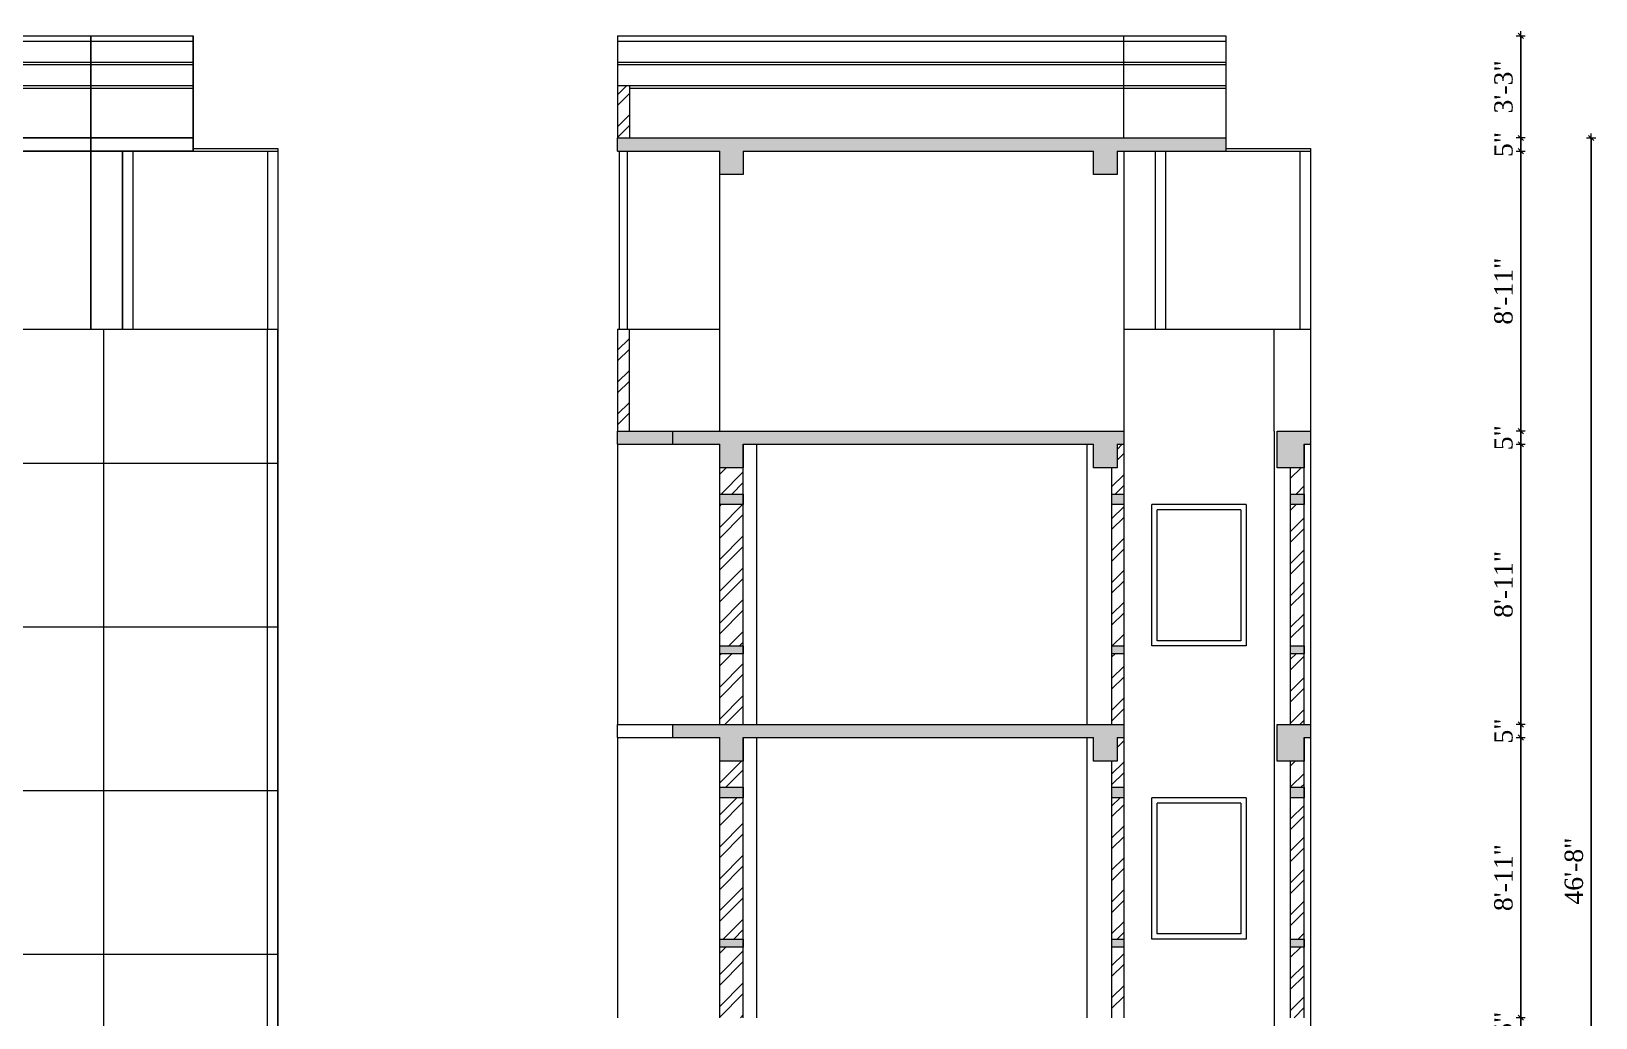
# Model space of a CAD drawing. Header units: inches. Extents: x 151827 to 346502, y -56182 to -23217.
# Drawn here: x 157357 to 157954, y -31909 to -31532 of the extents above; entities that cross this region are included whole.
import ezdxf

# ---------------------------------------------------------------- set-up
doc = ezdxf.new("R2010")
doc.units = ezdxf.units.IN
doc.header["$LTSCALE"] = 5
doc.header["$MEASUREMENT"] = 0
for name, color, linetype, lineweight in [('A-WALL', 7, 'Continuous', 9), ('Dimension', 7, 'Continuous', 18), ('dimention', 5, 'Continuous', 9), ('Railing', 43, 'Continuous', 18), ('win', 5, 'Continuous', 18)]:
    doc.layers.add(name, color=color, linetype=linetype, lineweight=lineweight)
doc.layers.add('dim line', color=7, linetype='Continuous', lineweight=15, true_color=0xfab2b2)
doc.layers.add('WALL', color=7, linetype='Continuous')
doc.styles.add('ordinary', font='times.ttf')
doc.dimstyles.new('Copy of 96', dxfattribs={"dimtxt": 7, "dimasz": 4, "dimexe": 0.5, "dimexo": 0.5, "dimgap": 3, "dimtad": 1, "dimdec": 1, "dimzin": 11, "dimdsep": 46, "dimlunit": 4, "dimtxsty": 'ordinary', "dimblk": 'OBLIQUE', "dimcen": 0.09, "dimse1": 1, "dimse2": 1, "dimclrt": 6, "dimazin": 0, "dimtfac": 1, "dimtdec": 1, "dimtix": 1, "dimtmove": 2, "dimatfit": 3, "dimldrblk": 'leader', "dimfxl": 0.5, "dimfxlon": 1, "dimtolj": 1, "dimtzin": 0, "dimarcsym": 0})
pattern_1 = [(50, (-15480.5085, -3939.493), (7.17260183, -0.62752135), [0.75, -8.25]), (355, (-15480.5085, -3939.493), (-1.38751334, 7.52192134), [0.6, -6.6]), (100.4514445, (-15479.911, -3939.5456), (5.78508847, 6.8943999), [0.63740192, -7.01142112]), (46.1842, (-15480.5085, -3937.493), (10.6724133, -1.6551928), [1.125, -12.375]), (96.6356355, (-15479.619, -3937.631), (9.34661946, 9.741186), [0.9561034, -10.5171376]), (351.184164, (-15480.509, -3937.493), (9.34661945, 9.741186), [0.9, -9.9]), (21, (-15479.5085, -3937.993), (5.96907052, -4.0261889), [0.75, -8.25]), (326, (-15479.5085, -3937.993), (2.43315332, 7.25150045), [0.6, -6.6]), (71.4514447, (-15479.011, -3938.329), (8.40222377, 3.22531153), [0.6374019, -7.01142112]), (37.5, (-15480.5085, -3939.4933), (0.121598553, 3.32893854), [0, -6.52, 0, -6.7, 0, -6.625]), (7.5, (-15480.5085, -3939.4933), (2.630695374, 3.94411712), [0, -3.82, 0, -6.37, 0, -2.525]), (327.5, (-15482.7385, -3939.4933), (5.33822436, -0.225548717), [0, -2.5, 0, -7.8, 0, -10.35]), (317.5, (-15483.7385, -3939.4933), (5.83186169, 1.00104982), [0, -3.25, 0, -5.18, 0, -7.35])]
pattern_2 = [(45, (0, -4697.098), (-6.098796, 6.098796), []), (45, (4.066, -4697.098), (-6.098796, 6.098796), [])]

# ---------------------------------------------------------------- blocks, each defined once
blk = doc.blocks.new('oblique')
at = {"color": 0, "lineweight": -2}
blk.add_line((0.25, 0.25), (-0.25, -0.25), dxfattribs=at)
at = {"layer": 'dim line', "lineweight": 9}
for p, q in [((-0.4375, 0), (0.4375, 0)), ((0, 0.4375), (0, -0.4375))]:
    blk.add_line(p, q, dxfattribs=at)
blk = doc.blocks.new('*D2699')
at = {"layer": 'A-WALL', "color": 0, "lineweight": -2, "ltscale": 5, "transparency": 16777216}
for p, q in [((157925.38, -31908.86), (157925.38, -31904.86)), ((157925.38, -31913.86), (157925.38, -31908.86)), ((157925.38, -31913.86), (157925.38, -31917.86))]:
    blk.add_line(p, q, dxfattribs=at)
at = {"layer": 'Defpoints', "color": 0, "ltscale": 5, "transparency": 16777216}
for p in [(157845.2, -31908.86, -72.71), (157925.38, -31908.86), (157845.2, -31913.86, -72.71)]:
    blk.add_point(p, dxfattribs=at)
at = {"layer": 'A-WALL', "color": 0, "lineweight": -2, "ltscale": 5, "transparency": 16777216, "xscale": 4, "yscale": 4, "zscale": 4}
for p, rotation in [((157925.38, -31908.86), 270), ((157925.38, -31913.86), 90)]:
    blk.add_blockref('oblique', p, dxfattribs=dict(at, rotation=rotation))
at = {"layer": 'A-WALL', "color": 6, "ltscale": 5, "transparency": 16777216, "insert": (157918.82, -31911.36), "char_height": 7, "attachment_point": 5, "rotation": 90, "style": 'ordinary'}
blk.add_mtext('\\A1;5"', dxfattribs=at)
blk = doc.blocks.new('_OBLIQUE')
at = {"color": 0, "linetype": 'ByBlock'}
blk.add_line((-0.5, -0.5), (0.5, 0.5), dxfattribs=at)
blk = doc.blocks.new('leader')
at = {"layer": 'Dimension'}
for p, q in [((0, -4.33), (0, 4.33)), ((-4.42, 0), (4.42, 0))]:
    blk.add_line(p, q, dxfattribs=at)
blk = doc.blocks.new('*D2700')
at = {"layer": 'A-WALL', "color": 0, "lineweight": -2, "ltscale": 5, "transparency": 16777216}
blk.add_line((157925.38, -31908.86), (157925.38, -31801.86), dxfattribs=at)
at = {"layer": 'Defpoints', "color": 0, "ltscale": 5, "transparency": 16777216}
for p in [(157845.2, -31801.86, -72.71), (157925.38, -31801.86), (157845.2, -31908.86, -72.71)]:
    blk.add_point(p, dxfattribs=at)
at = {"layer": 'A-WALL', "color": 0, "lineweight": -2, "ltscale": 5, "transparency": 16777216, "xscale": 4, "yscale": 4, "zscale": 4}
for p, rotation in [((157925.38, -31801.86), 90), ((157925.38, -31908.86), 270)]:
    blk.add_blockref('oblique', p, dxfattribs=dict(at, rotation=rotation))
at = {"layer": 'A-WALL', "color": 6, "ltscale": 5, "transparency": 16777216, "insert": (157918.82, -31855.36), "char_height": 7, "attachment_point": 5, "rotation": 90, "style": 'ordinary'}
blk.add_mtext('\\A1;8\'-11"', dxfattribs=at)
blk = doc.blocks.new('*D2701')
at = {"layer": 'A-WALL', "color": 0, "lineweight": -2, "ltscale": 5, "transparency": 16777216}
for p, q in [((157925.38, -31796.86), (157925.38, -31792.86)), ((157925.38, -31801.86), (157925.38, -31796.86)), ((157925.38, -31801.86), (157925.38, -31805.86))]:
    blk.add_line(p, q, dxfattribs=at)
at = {"layer": 'Defpoints', "color": 0, "ltscale": 5, "transparency": 16777216}
for p in [(157845.2, -31796.86, -72.71), (157845.2, -31801.86, -72.71), (157925.38, -31796.86)]:
    blk.add_point(p, dxfattribs=at)
at = {"layer": 'A-WALL', "color": 0, "lineweight": -2, "ltscale": 5, "transparency": 16777216, "xscale": 4, "yscale": 4, "zscale": 4}
for p, rotation in [((157925.38, -31796.86), 270), ((157925.38, -31801.86), 90)]:
    blk.add_blockref('oblique', p, dxfattribs=dict(at, rotation=rotation))
at = {"layer": 'A-WALL', "color": 6, "ltscale": 5, "transparency": 16777216, "insert": (157918.82, -31799.36), "char_height": 7, "attachment_point": 5, "rotation": 90, "style": 'ordinary'}
blk.add_mtext('\\A1;5"', dxfattribs=at)
blk = doc.blocks.new('*D2702')
at = {"layer": 'A-WALL', "color": 0, "lineweight": -2, "ltscale": 5, "transparency": 16777216}
blk.add_line((157925.38, -31796.86), (157925.38, -31689.86), dxfattribs=at)
at = {"layer": 'Defpoints', "color": 0, "ltscale": 5, "transparency": 16777216}
for p in [(157845.2, -31689.86, -72.71), (157925.38, -31689.86), (157845.2, -31796.86, -72.71)]:
    blk.add_point(p, dxfattribs=at)
at = {"layer": 'A-WALL', "color": 0, "lineweight": -2, "ltscale": 5, "transparency": 16777216, "xscale": 4, "yscale": 4, "zscale": 4}
for p, rotation in [((157925.38, -31689.86), 90), ((157925.38, -31796.86), 270)]:
    blk.add_blockref('oblique', p, dxfattribs=dict(at, rotation=rotation))
at = {"layer": 'A-WALL', "color": 6, "ltscale": 5, "transparency": 16777216, "insert": (157918.82, -31743.36), "char_height": 7, "attachment_point": 5, "rotation": 90, "style": 'ordinary'}
blk.add_mtext('\\A1;8\'-11"', dxfattribs=at)
blk = doc.blocks.new('*D2703')
at = {"layer": 'A-WALL', "color": 0, "lineweight": -2, "ltscale": 5, "transparency": 16777216}
for p, q in [((157925.38, -31684.86), (157925.38, -31680.86)), ((157925.38, -31689.86), (157925.38, -31684.86)), ((157925.38, -31689.86), (157925.38, -31693.86))]:
    blk.add_line(p, q, dxfattribs=at)
at = {"layer": 'Defpoints', "color": 0, "ltscale": 5, "transparency": 16777216}
for p in [(157845.2, -31684.86, -72.71), (157925.38, -31684.86), (157845.2, -31689.86, -72.71)]:
    blk.add_point(p, dxfattribs=at)
at = {"layer": 'A-WALL', "color": 0, "lineweight": -2, "ltscale": 5, "transparency": 16777216, "xscale": 4, "yscale": 4, "zscale": 4}
for p, rotation in [((157925.38, -31684.86), 270), ((157925.38, -31689.86), 90)]:
    blk.add_blockref('oblique', p, dxfattribs=dict(at, rotation=rotation))
at = {"layer": 'A-WALL', "color": 6, "ltscale": 5, "transparency": 16777216, "insert": (157918.82, -31687.36), "char_height": 7, "attachment_point": 5, "rotation": 90, "style": 'ordinary'}
blk.add_mtext('\\A1;5"', dxfattribs=at)
blk = doc.blocks.new('*D2704')
at = {"layer": 'A-WALL', "color": 0, "lineweight": -2, "ltscale": 5, "transparency": 16777216}
blk.add_line((157925.38, -31684.86), (157925.38, -31577.86), dxfattribs=at)
at = {"layer": 'Defpoints', "color": 0, "ltscale": 5, "transparency": 16777216}
for p in [(157812.81, -31577.86, -72.71), (157925.38, -31577.86), (157845.2, -31684.86, -72.71)]:
    blk.add_point(p, dxfattribs=at)
at = {"layer": 'A-WALL', "color": 0, "lineweight": -2, "ltscale": 5, "transparency": 16777216, "xscale": 4, "yscale": 4, "zscale": 4}
for p, rotation in [((157925.38, -31577.86), 90), ((157925.38, -31684.86), 270)]:
    blk.add_blockref('oblique', p, dxfattribs=dict(at, rotation=rotation))
at = {"layer": 'A-WALL', "color": 6, "ltscale": 5, "transparency": 16777216, "insert": (157918.82, -31631.36), "char_height": 7, "attachment_point": 5, "rotation": 90, "style": 'ordinary'}
blk.add_mtext('\\A1;8\'-11"', dxfattribs=at)
blk = doc.blocks.new('*D2705')
at = {"layer": 'A-WALL', "color": 0, "lineweight": -2, "ltscale": 5, "transparency": 16777216}
for p, q in [((157925.38, -31572.86), (157925.38, -31568.86)), ((157925.38, -31577.86), (157925.38, -31572.86)), ((157925.38, -31577.86), (157925.38, -31581.86))]:
    blk.add_line(p, q, dxfattribs=at)
at = {"layer": 'Defpoints', "color": 0, "ltscale": 5, "transparency": 16777216}
for p in [(157812.81, -31572.86, -72.71), (157925.38, -31572.86), (157812.81, -31577.86, -72.71)]:
    blk.add_point(p, dxfattribs=at)
at = {"layer": 'A-WALL', "color": 0, "lineweight": -2, "ltscale": 5, "transparency": 16777216, "xscale": 4, "yscale": 4, "zscale": 4}
for p, rotation in [((157925.38, -31572.86), 270), ((157925.38, -31577.86), 90)]:
    blk.add_blockref('oblique', p, dxfattribs=dict(at, rotation=rotation))
at = {"layer": 'A-WALL', "color": 6, "ltscale": 5, "transparency": 16777216, "insert": (157918.82, -31575.36), "char_height": 7, "attachment_point": 5, "rotation": 90, "style": 'ordinary'}
blk.add_mtext('\\A1;5"', dxfattribs=at)
blk = doc.blocks.new('*D2706')
at = {"layer": 'A-WALL', "color": 0, "lineweight": -2, "ltscale": 5, "transparency": 16777216}
blk.add_line((157925.38, -31572.86), (157925.38, -31533.86), dxfattribs=at)
at = {"layer": 'Defpoints', "color": 0, "ltscale": 5, "transparency": 16777216}
for p in [(157812.81, -31533.86, -72.71), (157925.38, -31533.86), (157812.81, -31572.86, -72.71)]:
    blk.add_point(p, dxfattribs=at)
at = {"layer": 'A-WALL', "color": 0, "lineweight": -2, "ltscale": 5, "transparency": 16777216, "xscale": 4, "yscale": 4, "zscale": 4}
for p, rotation in [((157925.38, -31533.86), 90), ((157925.38, -31572.86), 270)]:
    blk.add_blockref('oblique', p, dxfattribs=dict(at, rotation=rotation))
at = {"layer": 'A-WALL', "color": 6, "ltscale": 5, "transparency": 16777216, "insert": (157918.82, -31553.36), "char_height": 7, "attachment_point": 5, "rotation": 90, "style": 'ordinary'}
blk.add_mtext('\\A1;3\'-3"', dxfattribs=at)
blk = doc.blocks.new('*D2691')
at = {"layer": 'A-WALL', "color": 0, "lineweight": -2, "ltscale": 5, "transparency": 16777216}
blk.add_line((157952.26, -31572.86), (157952.26, -32132.86), dxfattribs=at)
at = {"layer": 'Defpoints', "color": 0, "ltscale": 5, "transparency": 16777216}
for p in [(157812.81, -31572.86, -72.71), (157812.81, -32132.86, -72.71), (157952.26, -32132.86)]:
    blk.add_point(p, dxfattribs=at)
at = {"layer": 'A-WALL', "color": 0, "lineweight": -2, "ltscale": 5, "transparency": 16777216, "xscale": 4, "yscale": 4, "zscale": 4}
for p, rotation in [((157952.26, -31572.86), 90), ((157952.26, -32132.86), 270)]:
    blk.add_blockref('oblique', p, dxfattribs=dict(at, rotation=rotation))
at = {"layer": 'A-WALL', "color": 6, "ltscale": 5, "transparency": 16777216, "insert": (157945.7, -31852.86), "char_height": 7, "attachment_point": 5, "rotation": 90, "style": 'ordinary'}
blk.add_mtext('\\A1;46\'-8"', dxfattribs=at)

msp = doc.modelspace()

# ---------------------------------------------------------------- hatches: boundary and pattern name
at = {"layer": 'A-WALL', "ltscale": 40, "true_color": 0xf26722}
h = msp.add_hatch(dxfattribs=at)
h.set_pattern_fill('AR-CONC', color=30)
h.set_pattern_definition(pattern_1)
h.paths.add_polyline_path([(157771.31, -31577.86), (157785.81, -31577.86), (157812.81, -31577.86), (157812.81, -31572.86), (157580.53, -31572.86), (157580.53, -31577.86), (157619.53, -31577.86), (157619.53, -31586.86), (157628.53, -31586.86), (157628.53, -31577.86), (157762.31, -31577.86), (157762.31, -31586.86), (157771.31, -31586.86)])
at = {"layer": 'A-WALL', "ltscale": 5}
h = msp.add_hatch(dxfattribs=at)
h.set_pattern_fill('ANSI37', color=256, scale=500, angle=45)
h.set_pattern_definition([(90, (-19053.13, -4697.1), (-62.5, 0), []), (180, (-19053.13, -4697.1), (-4e-15, -62.5), [])])
h.paths.add_polyline_path([(157450.84, -31689.86), (157450.84, -31684.86), (157450.84, -31645.86), (157379.45, -31645.86), (157295.18, -31645.86), (157295.18, -32132.86), (157450.84, -32132.86)])
h.paths.add_polyline_path([(157295.18, -31645.86), (157186.17, -31645.86), (157186.17, -31684.86), (157186.17, -31689.86), (157225.17, -31689.86), (157225.17, -32132.86), (157295.18, -32132.86)])
at = {"layer": 'A-WALL', "ltscale": 40, "true_color": 0xf26722}
h = msp.add_hatch(dxfattribs=at)
h.set_pattern_fill('AR-CONC', color=30)
h.set_pattern_definition(pattern_1)
h.paths.add_polyline_path([(157628.53, -31689.86), (157762.31, -31689.86), (157762.31, -31698.86), (157771.31, -31698.86), (157771.31, -31689.86), (157773.81, -31689.86), (157773.81, -31684.86), (157580.53, -31684.86), (157580.53, -31689.86), (157619.53, -31689.86), (157619.53, -31698.86), (157628.53, -31698.86)])
h.paths.add_polyline_path([(157842.71, -31689.86), (157845.2, -31689.86), (157845.2, -31684.86), (157832.35, -31684.86), (157832.35, -31698.86), (157842.71, -31698.86)])
h = msp.add_hatch(dxfattribs=at)
h.set_pattern_fill('AR-CONC', color=30)
h.set_pattern_definition(pattern_1)
h.paths.add_polyline_path([(157628.53, -32102.86), (157619.53, -32102.86), (157619.53, -32105.86), (157628.53, -32105.86)])
h.paths.add_polyline_path([(157773.81, -32102.86), (157769.31, -32102.86), (157769.31, -32105.86), (157773.81, -32105.86)])
h.paths.add_polyline_path([(157842.71, -32102.86), (157837.53, -32102.86), (157837.53, -32105.86), (157842.71, -32105.86)])
h.paths.add_polyline_path([(157842.71, -32044.86), (157837.53, -32044.86), (157837.53, -32048.86), (157842.71, -32048.86)])
h.paths.add_polyline_path([(157773.81, -32044.86), (157769.31, -32044.86), (157769.31, -32048.86), (157773.81, -32048.86)])
h.paths.add_polyline_path([(157628.53, -32044.86), (157619.53, -32044.86), (157619.53, -32048.86), (157628.53, -32048.86)])
h.paths.add_polyline_path([(157628.53, -31990.86), (157619.53, -31990.86), (157619.53, -31993.86), (157628.53, -31993.86)])
h.paths.add_polyline_path([(157773.81, -31990.86), (157769.31, -31990.86), (157769.31, -31993.86), (157773.81, -31993.86)])
h.paths.add_polyline_path([(157842.71, -31990.86), (157837.53, -31990.86), (157837.53, -31993.86), (157842.71, -31993.86)])
h.paths.add_polyline_path([(157842.71, -31932.86), (157837.53, -31932.86), (157837.53, -31936.86), (157842.71, -31936.86)])
h.paths.add_polyline_path([(157773.81, -31932.86), (157769.31, -31932.86), (157769.31, -31936.86), (157773.81, -31936.86)])
h.paths.add_polyline_path([(157628.53, -31932.86), (157619.53, -31932.86), (157619.53, -31936.86), (157628.53, -31936.86)])
h.paths.add_polyline_path([(157628.53, -31878.86), (157619.53, -31878.86), (157619.53, -31881.86), (157628.53, -31881.86)])
h.paths.add_polyline_path([(157628.53, -31820.86), (157619.53, -31820.86), (157619.53, -31824.86), (157628.53, -31824.86)])
h.paths.add_polyline_path([(157773.81, -31820.86), (157769.31, -31820.86), (157769.31, -31824.86), (157773.81, -31824.86)])
h.paths.add_polyline_path([(157773.81, -31878.86), (157769.31, -31878.86), (157769.31, -31881.86), (157773.81, -31881.86)])
h.paths.add_polyline_path([(157842.71, -31878.86), (157837.53, -31878.86), (157837.53, -31881.86), (157842.71, -31881.86)])
h.paths.add_polyline_path([(157842.71, -31820.86), (157837.53, -31820.86), (157837.53, -31824.86), (157842.71, -31824.86)])
h.paths.add_polyline_path([(157842.71, -31766.86), (157837.53, -31766.86), (157837.53, -31769.86), (157842.71, -31769.86)])
h.paths.add_polyline_path([(157773.81, -31766.86), (157769.31, -31766.86), (157769.31, -31769.86), (157773.81, -31769.86)])
h.paths.add_polyline_path([(157773.81, -31708.86), (157769.31, -31708.86), (157769.31, -31712.86), (157773.81, -31712.86)])
h.paths.add_polyline_path([(157842.71, -31708.86), (157837.53, -31708.86), (157837.53, -31712.86), (157842.71, -31712.86)])
h.paths.add_polyline_path([(157628.53, -31708.86), (157619.53, -31708.86), (157619.53, -31712.86), (157628.53, -31712.86)])
h.paths.add_polyline_path([(157628.53, -31766.86), (157619.53, -31766.86), (157619.53, -31769.86), (157628.53, -31769.86)])
h = msp.add_hatch(dxfattribs=at)
h.set_pattern_fill('AR-CONC', color=30)
h.set_pattern_definition(pattern_1)
h.paths.add_polyline_path([(157628.53, -31801.86), (157762.31, -31801.86), (157762.31, -31810.86), (157771.31, -31810.86), (157771.31, -31801.86), (157773.81, -31801.86), (157773.81, -31796.86), (157601.53, -31796.86), (157601.53, -31801.86), (157619.53, -31801.86), (157619.53, -31810.86), (157628.53, -31810.86)])
h.paths.add_polyline_path([(157842.71, -31801.86), (157845.2, -31801.86), (157845.2, -31796.86), (157832.35, -31796.86), (157832.35, -31810.86), (157842.71, -31810.86)])
at = {"layer": 'dimention', "ltscale": 40, "true_color": 0xf26722}
h = msp.add_hatch(dxfattribs=at)
h.set_pattern_fill('ANSI32', color=30, scale=23)
h.set_pattern_definition(pattern_2)
h.paths.add_polyline_path([(157580.53, -31572.86), (157585.03, -31572.86), (157585.03, -31552.86), (157580.53, -31552.86)])
h = msp.add_hatch(dxfattribs=at)
h.set_pattern_fill('ANSI32', color=30, scale=23)
h.set_pattern_definition(pattern_2)
h.paths.add_polyline_path([(157585.03, -31645.86), (157580.53, -31645.86), (157580.53, -31684.86), (157585.03, -31684.86)])
h = msp.add_hatch(dxfattribs=at)
h.set_pattern_fill('ANSI32', color=30, scale=23)
h.set_pattern_definition([(45, (-15480.5085, -3939.493), (-6.098796, 6.098796), []), (45, (-15476.443, -3939.493), (-6.098796, 6.098796), [])])
h.paths.add_polyline_path([(157628.53, -31922.86), (157619.53, -31922.86), (157619.53, -31932.86), (157628.53, -31932.86)])
h.paths.add_polyline_path([(157628.53, -31936.86), (157619.53, -31936.86), (157619.53, -31990.86), (157628.53, -31990.86)])
h.paths.add_polyline_path([(157628.53, -31993.86), (157619.53, -31993.86), (157619.53, -32020.86), (157628.53, -32020.86)])
h.paths.add_polyline_path([(157773.81, -31993.86), (157769.31, -31993.86), (157769.31, -32020.86), (157773.81, -32020.86)])
h.paths.add_polyline_path([(157773.81, -31936.86), (157769.31, -31936.86), (157769.31, -31990.86), (157773.81, -31990.86)])
h.paths.add_polyline_path([(157773.81, -31913.86), (157771.31, -31913.86), (157771.31, -31922.86), (157769.31, -31922.86), (157769.31, -31932.86), (157773.81, -31932.86)])
h.paths.add_polyline_path([(157842.71, -31922.86), (157837.53, -31922.86), (157837.53, -31932.86), (157842.71, -31932.86)])
h.paths.add_polyline_path([(157842.71, -31936.86), (157837.53, -31936.86), (157837.53, -31990.86), (157842.71, -31990.86)])
h.paths.add_polyline_path([(157842.71, -31993.86), (157837.53, -31993.86), (157837.53, -32020.86), (157842.71, -32020.86)])
h.paths.add_polyline_path([(157842.71, -31881.86), (157837.53, -31881.86), (157837.53, -31908.86), (157842.71, -31908.86)])
h.paths.add_polyline_path([(157773.81, -31881.86), (157769.31, -31881.86), (157769.31, -31908.86), (157773.81, -31908.86)])
h.paths.add_polyline_path([(157842.71, -31824.86), (157837.53, -31824.86), (157837.53, -31878.86), (157842.71, -31878.86)])
h.paths.add_polyline_path([(157842.71, -31810.86), (157837.53, -31810.86), (157837.53, -31820.86), (157842.71, -31820.86)])
h.paths.add_polyline_path([(157773.81, -31801.86), (157771.31, -31801.86), (157771.31, -31810.86), (157769.31, -31810.86), (157769.31, -31820.86), (157773.81, -31820.86)])
h.paths.add_polyline_path([(157773.81, -31824.86), (157769.31, -31824.86), (157769.31, -31878.86), (157773.81, -31878.86)])
h.paths.add_polyline_path([(157628.53, -31824.86), (157619.53, -31824.86), (157619.53, -31878.86), (157628.53, -31878.86)])
h.paths.add_polyline_path([(157628.53, -31810.86), (157619.53, -31810.86), (157619.53, -31820.86), (157628.53, -31820.86)])
h.paths.add_polyline_path([(157628.53, -31881.86), (157619.53, -31881.86), (157619.53, -31908.86), (157628.53, -31908.86)])
h.paths.add_polyline_path([(157628.53, -31698.86), (157619.53, -31698.86), (157619.53, -31708.86), (157628.53, -31708.86)])
h.paths.add_polyline_path([(157628.53, -31712.86), (157619.53, -31712.86), (157619.53, -31766.86), (157628.53, -31766.86)])
h.paths.add_polyline_path([(157628.53, -31769.86), (157619.53, -31769.86), (157619.53, -31796.86), (157628.53, -31796.86)])
h.paths.add_polyline_path([(157773.81, -31769.86), (157769.31, -31769.86), (157769.31, -31796.86), (157773.81, -31796.86)])
h.paths.add_polyline_path([(157773.81, -31712.86), (157769.31, -31712.86), (157769.31, -31766.86), (157773.81, -31766.86)])
h.paths.add_polyline_path([(157773.81, -31689.86), (157771.31, -31689.86), (157771.31, -31698.86), (157769.31, -31698.86), (157769.31, -31708.86), (157773.81, -31708.86)])
h.paths.add_polyline_path([(157842.71, -31698.86), (157837.53, -31698.86), (157837.53, -31708.86), (157842.71, -31708.86)])
h.paths.add_polyline_path([(157842.71, -31712.86), (157837.53, -31712.86), (157837.53, -31766.86), (157842.71, -31766.86)])
h.paths.add_polyline_path([(157842.71, -31769.86), (157837.53, -31769.86), (157837.53, -31796.86), (157842.71, -31796.86)])

# ---------------------------------------------------------------- linework, layer by layer
at = {"layer": 'A-WALL', "ltscale": 5}
for p, q in [((157580.53, -31533.86, -72.71), (157580.53, -31572.86, -72.71)), ((157773.81, -31572.86, -72.71), (157773.81, -31533.86, -72.71)), ((157812.81, -31533.86, -72.71), (157812.81, -31577.86, -72.71)), ((157585.03, -31552.86, -72.71), (157585.03, -31572.86, -72.71)), ((157580.53, -31572.86, -72.71), (157812.81, -31572.86, -72.71)), ((157580.53, -31577.86, -72.71), (157580.53, -31572.86, -72.71)), ((157580.53, -31577.86, -72.71), (157619.53, -31577.86, -72.71)), ((157581.28, -31645.86, -72.71), (157581.28, -31577.86, -72.71)), ((157584.28, -31645.86, -72.71), (157584.28, -31577.86, -72.71)), ((157619.53, -31684.86, -72.71), (157619.53, -31577.86, -72.71)), ((157628.53, -31577.86, -72.71), (157762.31, -31577.86, -72.71)), ((157771.31, -31577.86, -72.71), (157785.81, -31577.86, -72.71)), ((157773.81, -31577.86, -72.71), (157773.81, -31689.86, -72.71)), ((157785.81, -31577.86, -72.71), (157785.81, -31645.86, -72.71)), ((157785.81, -31577.86, -72.71), (157845.2, -31577.86, -72.71)), ((157789.81, -31645.86, -72.71), (157789.81, -31577.86, -72.71)), ((157812.81, -31576.86, -72.71), (157845.2, -31576.86, -72.71)), ((157841.2, -31645.86, -72.71), (157841.2, -31577.86, -72.71)), ((157845.2, -31684.86, -72.71), (157845.2, -31576.86, -72.71)), ((157580.53, -31645.86, -72.71), (157580.53, -31684.86, -72.71)), ((157580.53, -31645.86, -72.71), (157585.03, -31645.86, -72.71)), ((157585.03, -31684.86, -72.71), (157585.03, -31645.86, -72.71)), ((157831.2, -31684.86, -72.71), (157831.2, -31645.86, -72.71)), ((157831.2, -31645.86, -72.71), (157845.2, -31645.86, -72.71)), ((157580.53, -31684.86, -72.71), (157773.81, -31684.86, -72.71)), ((157580.53, -31689.86, -72.71), (157580.53, -31684.86, -72.71)), ((157601.53, -31684.86, -72.71), (157601.53, -31689.86, -72.71)), ((157831.2, -31684.86, -72.71), (157831.2, -32020.86, -72.71)), ((157832.35, -31684.86, -72.71), (157845.2, -31684.86, -72.71)), ((157845.2, -31796.86, -72.71), (157845.2, -31684.86, -72.71)), ((157580.53, -31689.86, -72.71), (157619.53, -31689.86, -72.71)), ((157580.53, -31689.86, -72.71), (157580.53, -31796.86, -72.71)), ((157619.53, -31796.86, -72.71), (157619.53, -31689.86, -72.71)), ((157628.53, -31689.86, -72.71), (157762.31, -31689.86, -72.71)), ((157628.53, -31796.86, -72.71), (157628.53, -31689.86, -72.71)), ((157633.53, -31689.86, -72.71), (157633.53, -31796.86, -72.71)), ((157759.81, -31796.86, -72.71), (157759.81, -31689.86, -72.71)), ((157771.31, -31689.86, -72.71), (157773.81, -31689.86, -72.71)), ((157773.81, -31689.86, -72.71), (157773.81, -31796.86, -72.71)), ((157842.71, -31689.86, -72.71), (157845.2, -31689.86, -72.71)), ((157842.71, -31796.86, -72.71), (157842.71, -31689.86, -72.71)), ((157769.31, -31796.86, -72.71), (157769.31, -31698.86, -72.71)), ((157837.53, -31796.86, -72.71), (157837.53, -31698.86, -72.71)), ((157580.53, -31796.86, -72.71), (157773.81, -31796.86, -72.71)), ((157580.53, -31801.86, -72.71), (157580.53, -31796.86, -72.71)), ((157580.53, -31801.86, -72.71), (157619.53, -31801.86, -72.71)), ((157580.53, -31801.86, -72.71), (157580.53, -31908.86, -72.71)), ((157601.53, -31796.86, -72.71), (157601.53, -31801.86, -72.71)), ((157619.53, -31908.86, -72.71), (157619.53, -31801.86, -72.71)), ((157628.53, -31801.86, -72.71), (157762.31, -31801.86, -72.71)), ((157628.53, -31908.86, -72.71), (157628.53, -31801.86, -72.71)), ((157633.53, -31801.86, -72.71), (157633.53, -31908.86, -72.71)), ((157759.81, -31908.86, -72.71), (157759.81, -31801.86, -72.71)), ((157771.31, -31801.86, -72.71), (157773.81, -31801.86, -72.71)), ((157773.81, -31796.86, -72.71), (157773.81, -31908.86, -72.71)), ((157837.53, -31796.86, -72.71), (157845.2, -31796.86, -72.71)), ((157842.71, -31801.86, -72.71), (157845.2, -31801.86, -72.71)), ((157842.71, -31908.86, -72.71), (157842.71, -31801.86, -72.71)), ((157845.2, -31908.86, -72.71), (157845.2, -31796.86, -72.71)), ((157769.31, -31908.86, -72.71), (157769.31, -31810.86, -72.71)), ((157837.53, -31908.86, -72.71), (157837.53, -31810.86, -72.71)), ((157845.2, -32020.86, -72.71), (157845.2, -31908.86, -72.71))]:
    msp.add_line(p, q, dxfattribs=at)
at = {"layer": 'A-WALL', "ltscale": 5, "elevation": -72.71}
for points in [[(157628.53, -31577.86), (157628.53, -31586.86), (157619.53, -31586.86), (157619.53, -31577.86)], [(157771.31, -31577.86), (157771.31, -31586.86), (157762.31, -31586.86), (157762.31, -31577.86)], [(157842.71, -31689.86), (157842.71, -31698.86), (157832.35, -31698.86), (157832.35, -31684.86), (157845.2, -31684.86)], [(157628.53, -31689.86), (157628.53, -31698.86), (157619.53, -31698.86), (157619.53, -31689.86)], [(157771.31, -31689.86), (157771.31, -31698.86), (157762.31, -31698.86), (157762.31, -31689.86)], [(157628.53, -31801.86), (157628.53, -31810.86), (157619.53, -31810.86), (157619.53, -31801.86)], [(157771.31, -31801.86), (157771.31, -31810.86), (157762.31, -31810.86), (157762.31, -31801.86)], [(157842.71, -31801.86), (157842.71, -31810.86), (157832.35, -31810.86), (157832.35, -31796.86), (157845.2, -31796.86)]]:
    msp.add_lwpolyline(points, dxfattribs=at)
for points in [[(157619.53, -31708.86), (157628.53, -31708.86), (157628.53, -31712.86), (157619.53, -31712.86)], [(157769.31, -31708.86), (157773.81, -31708.86), (157773.81, -31712.86), (157769.31, -31712.86)], [(157837.53, -31708.86), (157842.71, -31708.86), (157842.71, -31712.86), (157837.53, -31712.86)], [(157619.53, -31766.86), (157628.53, -31766.86), (157628.53, -31769.86), (157619.53, -31769.86)], [(157769.31, -31766.86), (157773.81, -31766.86), (157773.81, -31769.86), (157769.31, -31769.86)], [(157837.53, -31766.86), (157842.71, -31766.86), (157842.71, -31769.86), (157837.53, -31769.86)], [(157619.53, -31820.86), (157628.53, -31820.86), (157628.53, -31824.86), (157619.53, -31824.86)], [(157769.31, -31820.86), (157773.81, -31820.86), (157773.81, -31824.86), (157769.31, -31824.86)], [(157837.53, -31820.86), (157842.71, -31820.86), (157842.71, -31824.86), (157837.53, -31824.86)], [(157619.53, -31878.86), (157628.53, -31878.86), (157628.53, -31881.86), (157619.53, -31881.86)], [(157769.31, -31878.86), (157773.81, -31878.86), (157773.81, -31881.86), (157769.31, -31881.86)], [(157837.53, -31878.86), (157842.71, -31878.86), (157842.71, -31881.86), (157837.53, -31881.86)]]:
    msp.add_lwpolyline(points, close=True, dxfattribs=at)
at = {"layer": 'Railing', "color": 30}
for p, q in [((157295.18, -31533.86, -72.71), (157418.45, -31533.86, -72.71)), ((157295.18, -31535.86, -72.71), (157418.45, -31535.86, -72.71)), ((157580.53, -31533.86, -72.71), (157812.81, -31533.86, -72.71)), ((157580.53, -31535.86, -72.71), (157812.81, -31535.86, -72.71)), ((157773.81, -31533.86, -72.71), (157812.81, -31533.86, -72.71)), ((157186.17, -31543.86, -72.71), (157418.45, -31543.86, -72.71)), ((157186.17, -31544.86, -72.71), (157418.45, -31544.86, -72.71)), ((157580.53, -31543.86, -72.71), (157812.81, -31543.86, -72.71)), ((157580.53, -31544.86, -72.71), (157812.81, -31544.86, -72.71)), ((157186.17, -31552.86, -72.71), (157418.45, -31552.86, -72.71)), ((157186.17, -31553.86, -72.71), (157418.45, -31553.86, -72.71)), ((157580.53, -31552.86, -72.71), (157812.81, -31552.86, -72.71)), ((157585.03, -31553.86, -72.71), (157812.81, -31553.86, -72.71)), ((157395.45, -31577.86, -72.71), (157395.45, -31645.86, -72.71)), ((157418.45, -31576.86, -72.71), (157450.84, -31576.86, -72.71)), ((157418.45, -31577.86, -72.71), (157450.84, -31577.86, -72.71)), ((157446.84, -31577.86, -72.71), (157446.84, -31645.86, -72.71)), ((157450.84, -31576.86, -72.71), (157450.84, -31645.86, -72.71)), ((157186.17, -31645.86, -72.71), (157379.45, -31645.86, -72.71)), ((157379.45, -31645.86, -72.71), (157450.84, -31645.86, -72.71)), ((157580.53, -31645.86, -72.71), (157619.53, -31645.86, -72.71)), ((157773.81, -31645.86, -72.71), (157841.2, -31645.86, -72.71))]:
    msp.add_line(p, q, dxfattribs=at)
at = {"layer": 'WALL', "color": 2, "linetype": 'ByBlock', "ltscale": 5}
for p, q in [((157379.45, -31577.86, -72.71), (157379.45, -31533.86, -72.71)), ((157418.45, -31577.86, -72.71), (157418.45, -31533.86, -72.71)), ((157225.17, -31572.86, -72.71), (157418.45, -31572.86, -72.71)), ((157225.17, -31577.86, -72.71), (157418.45, -31577.86, -72.71)), ((157379.45, -31645.86, -72.71), (157379.45, -31577.86, -72.71)), ((157391.45, -31645.86, -72.71), (157391.45, -31577.86, -72.71)), ((157450.84, -31684.86, -72.71), (157450.84, -31645.86, -72.71)), ((157450.84, -31689.86, -72.71), (157450.84, -31684.86, -72.71)), ((157450.84, -31689.86, -72.71), (157450.84, -32148.86, -72.71)), ((157450.84, -31689.86, -72.71), (157450.84, -31689.86, -72.71))]:
    msp.add_line(p, q, dxfattribs=at)
at = {"layer": 'win'}
for p, q in [((157820.51, -31712.86, -72.71), (157784.51, -31712.86, -72.71)), ((157784.51, -31766.86, -72.71), (157784.51, -31712.86, -72.71)), ((157818.51, -31714.86, -72.71), (157786.51, -31714.86, -72.71)), ((157786.51, -31764.86, -72.71), (157786.51, -31714.86, -72.71)), ((157818.51, -31714.86, -72.71), (157818.51, -31764.86, -72.71)), ((157820.51, -31712.86, -72.71), (157820.51, -31766.86, -72.71)), ((157818.51, -31764.86, -72.71), (157786.51, -31764.86, -72.71)), ((157820.51, -31766.86, -72.71), (157784.51, -31766.86, -72.71)), ((157820.51, -31824.86, -72.71), (157784.51, -31824.86, -72.71)), ((157784.51, -31878.86, -72.71), (157784.51, -31824.86, -72.71)), ((157820.51, -31824.86, -72.71), (157820.51, -31878.86, -72.71)), ((157818.51, -31826.86, -72.71), (157786.51, -31826.86, -72.71)), ((157786.51, -31876.86, -72.71), (157786.51, -31826.86, -72.71)), ((157818.51, -31826.86, -72.71), (157818.51, -31876.86, -72.71)), ((157820.51, -31878.86, -72.71), (157784.51, -31878.86, -72.71)), ((157818.51, -31876.86, -72.71), (157786.51, -31876.86, -72.71))]:
    msp.add_line(p, q, dxfattribs=at)

# ---------------------------------------------------------------- dimensions: what is measured, and where the dimension line sits
at = {"layer": 'A-WALL', "ltscale": 5}
for base, p1, p2, picture, middle in [((157925.38, -31533.86), (157812.81, -31572.86, -72.71), (157812.81, -31533.86, -72.71), '*D2706', (157918.82, -31553.36)), ((157925.38, -31572.86), (157812.81, -31577.86, -72.71), (157812.81, -31572.86, -72.71), '*D2705', (157918.82, -31575.36)), ((157952.26, -32132.86), (157812.81, -31572.86, -72.71), (157812.81, -32132.86, -72.71), '*D2691', (157945.7, -31852.86)), ((157925.38, -31577.86), (157845.2, -31684.86, -72.71), (157812.81, -31577.86, -72.71), '*D2704', (157918.82, -31631.36)), ((157925.38, -31684.86), (157845.2, -31689.86, -72.71), (157845.2, -31684.86, -72.71), '*D2703', (157918.82, -31687.36)), ((157925.38, -31689.86), (157845.2, -31796.86, -72.71), (157845.2, -31689.86, -72.71), '*D2702', (157918.82, -31743.36)), ((157925.38, -31796.86), (157845.2, -31801.86, -72.71), (157845.2, -31796.86, -72.71), '*D2701', (157918.82, -31799.36)), ((157925.38, -31801.86), (157845.2, -31908.86, -72.71), (157845.2, -31801.86, -72.71), '*D2700', (157918.82, -31855.36)), ((157925.38, -31908.86), (157845.2, -31913.86, -72.71), (157845.2, -31908.86, -72.71), '*D2699', (157918.82, -31911.36))]:
    dim = msp.add_linear_dim(base=base, p1=p1, p2=p2, angle=90, dimstyle='Copy of 96', override={"dimdec": 0, "dimblk": 'oblique', "dimtdec": 0, "dimarcsym": 1}, dxfattribs=at)
    dim.commit()
    dim.dimension.update_dxf_attribs({"geometry": picture, "text_midpoint": middle})

doc.saveas('drawing.dxf')
